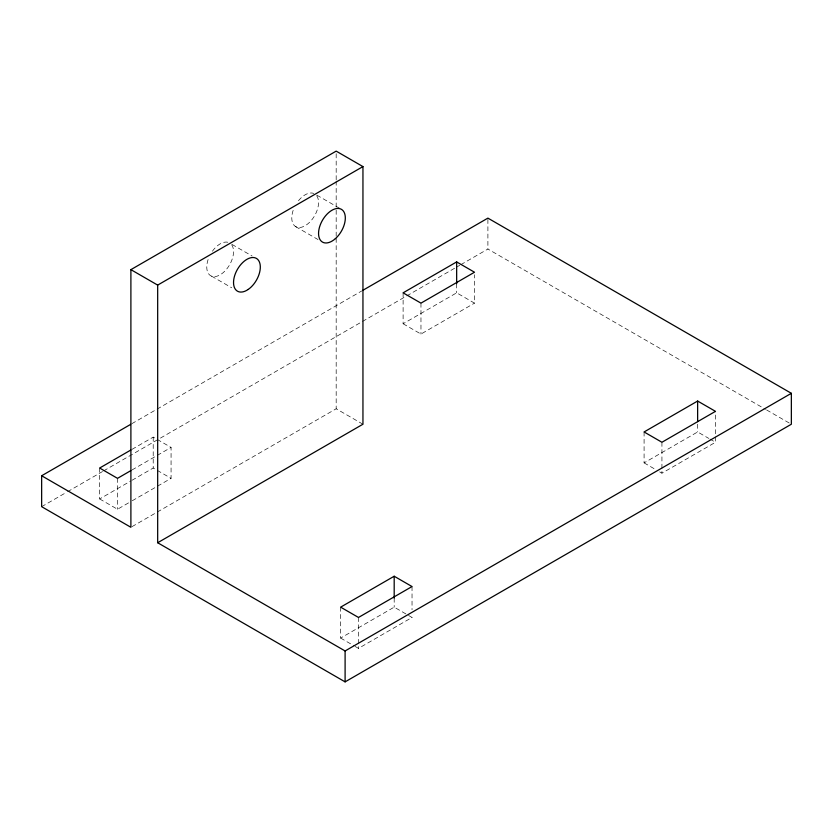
<?xml version="1.0" encoding="UTF-8"?>
<svg xmlns="http://www.w3.org/2000/svg" width="833" height="833" viewBox="0 0 833 833"><rect width="100%" height="100%" fill="white"/><g stroke="black" fill="none" stroke-linecap="round" stroke-linejoin="round"><path stroke-width="0.62" stroke-dasharray="4.17 3.12" d="M131.801 423.705L361.689 290.988M132.02 449.351L153.21 437.117L171.067 447.415L171.067 478.34L132.02 500.883M41.65 506.672L66.442 492.365M67.567 491.709L102.501 471.54M103.625 470.895L405.64 296.527M406.764 295.882L455.224 267.903M456.349 267.258L459.733 265.3M460.857 264.655L487.899 249.036L765.496 409.305M132.02 469.958L171.067 447.415M99.658 468.031L99.658 498.946L130.896 480.912M132.02 480.266L153.21 468.031L171.067 478.34M403.11 292.831L403.11 323.756L456.661 292.831L474.508 303.139L474.508 274.796M99.658 498.946L117.515 509.255L130.896 501.528M403.11 323.756L420.967 334.054L474.508 303.139M132.02 526.643L336.178 408.774L362.949 424.226M340.635 607.153L340.635 638.068L394.186 607.153L412.033 617.461L412.033 614.889M644.086 431.963L644.086 462.877L697.638 431.963L708.789 438.397M355.139 646.45L358.492 648.376L412.033 617.461M659.705 471.894L661.933 473.186L715.485 442.271L715.485 411.346M766.62 409.961L791.35 424.236M316.863 195.151L340.291 208.677M709.914 439.043L715.485 442.271M295.694 226.649L318.008 239.54M644.086 462.877L655.248 469.323M232.032 244.433L252.118 256.023M211.613 276.171L231.699 287.77M340.635 638.068L354.025 645.804M697.638 424.226L697.638 431.963M661.933 442.261L661.933 473.186M487.899 219.402L487.899 249.036M456.661 283.814L456.661 292.831M420.967 303.139L420.967 334.054M412.033 586.547L412.033 609.735M394.186 598.136L394.186 607.153M358.492 617.461L358.492 648.376M336.178 153.73L336.178 179.751M336.178 181.053L336.178 237.009M336.178 238.311L336.178 408.774M153.21 437.117L153.21 468.031M117.515 478.34L117.515 509.255M316.759 195.838A18.93 10.933 -60 0 1 305.159 225.712A18.93 10.933 -60 0 1 293.57 209.218M298.464 200.732A18.93 10.933 -60 0 1 313.77 193.443M231.699 244.85A18.93 10.933 -60 0 1 228.679 266.331A18.93 10.933 -60 0 1 211.322 276.056A18.93 10.933 -60 0 1 208.812 257.668M212.394 251.212A18.93 10.933 -60 0 1 227.763 242.226"/><path stroke-width="1.25" d="M362.813 290.332L487.899 218.121L791.35 393.311L791.35 424.236L345.101 681.873L41.65 506.672L41.65 475.758L130.896 527.289L130.896 269.642L336.178 151.127L362.949 166.59L362.949 424.226L157.676 542.741L157.676 285.105L362.949 166.59M41.65 475.758L130.677 424.361M130.896 449.997L99.658 468.031L117.515 478.34L130.896 470.603M456.661 261.916L403.11 292.831L420.967 303.139L474.508 272.224L456.661 261.916L456.661 283.814M394.186 576.238L340.635 607.153L358.492 617.461L412.033 586.547L394.186 576.238L394.186 598.136M697.638 401.048L644.086 431.963L661.933 442.261L715.485 411.346L697.638 401.048L697.638 421.654M157.676 542.741L345.101 650.958L791.35 393.311M130.896 269.642L157.676 285.105M345.101 650.958L345.101 681.873M335.397 238.644A18.93 10.933 -60 0 0 341.405 209.322A18.93 10.933 -60 0 0 319.008 229.179A18.93 10.933 -60 0 0 335.397 238.644M248.182 289.457A18.93 10.933 -60 0 0 257.845 259.542A18.93 10.933 -60 0 0 234.75 275.379A18.93 10.933 -60 0 0 248.182 289.457"/></g></svg>
